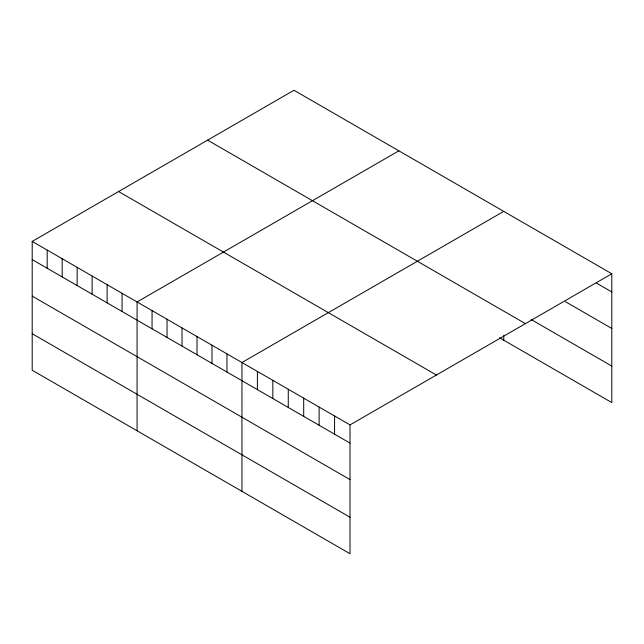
<?xml version="1.0" encoding="UTF-8"?>
<svg xmlns="http://www.w3.org/2000/svg" width="644" height="644" viewBox="0 0 644 644"><rect width="100%" height="100%" fill="white"/><g stroke="black" fill="none" stroke-linecap="round" stroke-linejoin="round"><path stroke-width="0.97" d="M32.2 241.419L350.014 424.903L350.014 553.727L32.2 370.236L32.2 241.419L293.986 90.273L611.8 273.764L611.8 402.581L499.583 337.794M398.869 150.825L137.075 301.964L137.075 430.788M503.745 211.377L241.959 362.516L241.959 491.34M350.014 424.903L611.8 273.764M596.36 283.038L611.8 291.949M565.488 301.722L611.8 328.464M531.187 319.537L611.8 366.074M207.601 140.15L525.407 323.634M118.593 191.542L436.399 375.025M32.2 259.604L350.014 443.096M32.2 296.119L350.014 479.603M32.2 333.729L350.014 517.221M503.745 335.516L503.745 340.201M334.574 415.992L334.574 434.185M319.134 407.08L319.134 425.273M303.702 398.169L303.702 416.354M288.262 389.258L288.262 407.443M272.831 380.338L272.831 398.531M257.391 371.427L257.391 389.62M226.97 353.87L226.97 372.063M211.989 345.216L211.989 363.409M197.008 336.571L197.008 354.755M182.027 327.917L182.027 346.11M167.046 319.271L167.046 337.456M152.056 310.617L152.056 328.81M122.094 293.318L122.094 311.511M107.113 284.664L107.113 302.857M92.132 276.018L92.132 294.211M77.151 267.365L77.151 285.558M62.162 258.719L62.162 276.912M47.181 250.065L47.181 268.258"/></g></svg>
